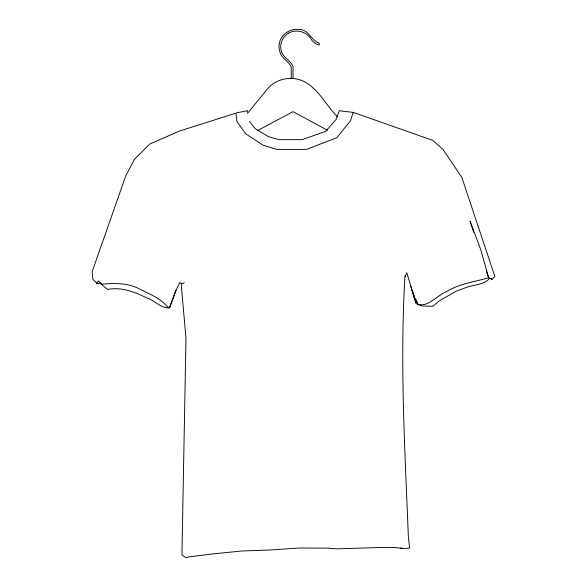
<?xml version="1.0" encoding="UTF-8"?>
<svg xmlns="http://www.w3.org/2000/svg" width="587" height="587" viewBox="0 0 587 587"><rect width="100%" height="100%" fill="white"/><g stroke="black" fill="none" stroke-linecap="round" stroke-linejoin="round"><path stroke-width="0.88" d="M247.296 112.029L247.494 110.708L235.908 112.983L236.972 121.575L245.777 133.873L263.02 145.165L276.521 149.377L306.524 149.377L336.85 137.674L350.307 121.01L353.315 112.403L432.81 140.403L443.053 149.48L461.8 177.318L494.878 276.499L491.994 279.353L490.952 278.363M170.237 306.619L169.129 307.904C159.987 307.999 154.227 299.825 145.825 297.506L145.554 297.301C133.887 291.673 120.856 286.772 107.685 289.464L100.01 283.183L97.097 283.587L96.936 283.059L98.205 280.88L101.911 284.167C113.849 283.183 126.249 282.802 137.468 287.982C148.107 293.456 160.002 297.77 167.933 307.177L167.823 307.779L168.579 307.764L170.237 306.619L175.983 290.352L179.813 282.479L182.293 283.976L184.237 282.648M169.122 307.904L175.983 290.352M405.023 276.748L406.806 272.786L415.919 303.428C426.896 309.07 436.288 295.782 445.526 292.172C458.586 283.873 474.105 281.921 488.648 277.798L480.753 249.688L470.026 221.035L473.694 232.239M247.45 113.357L269.198 86.935C276.815 79.649 288.173 76.706 298.372 79.37C316.767 84.535 324.875 104.347 337.474 116.806M415.772 301.747L413.806 296.303L417.995 304.448L422.413 306.047L433.045 306.275L438.959 301.087L456.664 290.917L466.474 287.417C474.391 284.365 484.084 285.341 489.815 278.055M288.503 33.21C282.956 36.343 279.779 43.012 280.916 49.293C281.804 56.961 289.963 59.793 293.016 66.243L293.016 78.533M257.561 130.6L293.016 111.64L327.568 130.314M288.276 33.32C295.775 28.756 306.48 31.353 310.949 38.947C312.754 41.948 315.777 44.179 319.174 45.023L319.313 43.13C311.015 40.708 308.857 29.13 298.915 29.475C291.013 28.447 282.707 33.173 280.014 40.774C278.333 45.478 278.803 50.827 281.268 55.171C283.991 59.801 289.347 61.855 291.218 67.175L291.218 78.423M235.071 113.416L179.497 131.033L149.751 144.042L134.394 159.37L125.757 175.836L92.122 271.781L92.827 279.214L97.097 283.587M181.156 283.624L185.976 338.237L181.933 554.869L185.11 557.276L187.018 557.65L188.222 556.946L213.242 553.871L241.675 551.017L270.981 549.96L298.827 548.031L327.429 548.119L336.725 548.823L384.404 547.385L394.809 547.561L403.262 548.441L408.354 548.243L409.565 547.964L408.339 536.445C404.949 449.62 399.703 362.524 405.023 275.67M400.378 548.141L403.262 548.441M353.315 112.403L339.359 110.76L335.984 119.601L325.58 131.385L302.136 139.662L278.95 139.662L268.516 136.683L255.191 128.7L249.431 121.34M486.41 271.04L488.384 277.071L489.257 278.231L491.994 279.353M412.089 290.55L414.173 295.452M415.559 298.724L417.995 304.448M488.384 277.071L488.648 277.798M410.753 286.06L415.779 301.579"/></g></svg>
